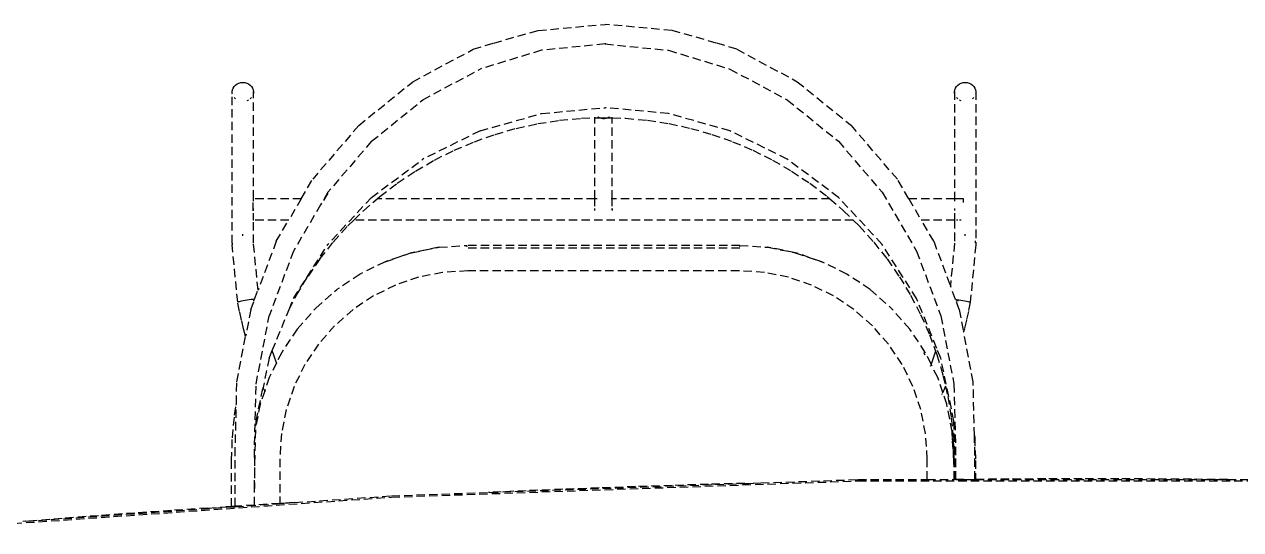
# Model space of a CAD drawing. Header units: millimetres. Extents: x 0 to 460473, y -68369 to 85219.
# Drawn here: x 226635 to 227544, y -37973 to -37595 of the extents above; entities that cross this region are included whole.
import ezdxf

# ---------------------------------------------------------------- set-up
doc = ezdxf.new("R2010")
doc.units = ezdxf.units.MM
doc.header["$LTSCALE"] = 50
doc.linetypes.add('HIDDEN2', pattern=[0.1875, 0.125, -0.0625])
doc.layers.add('hid', color=8, linetype='HIDDEN2')

msp = doc.modelspace()

# ---------------------------------------------------------------- linework, layer by layer
at = {"layer": 'hid'}
for p, q in [((227018.65925525, -37600.0353791), (227068.73270463, -37595.4323781)), ((227118.80615401, -37600.0353791), (227068.73270463, -37595.4323781)), ((226985.57915286, -37609.36513053), (227018.65925525, -37600.0353791)), ((227151.8862564, -37609.36513053), (227118.80615401, -37600.0353791)), ((226925.05359359, -37638.23343977), (226970.23468929, -37614.0636509)), ((226970.23468929, -37614.0636509), (226985.57915286, -37609.36513053)), ((227068.73270463, -37610.05452344), (227021.26847626, -37614.79155371)), ((227068.73270463, -37609.36513053), (227068.73270463, -37610.05452344)), ((227068.73270463, -37610.05452344), (227116.196933, -37614.79155371)), ((227167.23071998, -37614.0636509), (227151.8862564, -37609.36513053)), ((227167.23071998, -37614.0636509), (227212.41181568, -37638.23343977)), ((227021.26847626, -37614.79155371), (226975.3672115, -37628.84665745)), ((227116.196933, -37614.79155371), (227162.09819777, -37628.84665745)), ((226932.54040666, -37651.75700999), (226975.3672115, -37628.84665745)), ((227162.09819777, -37628.84665745), (227204.9250026, -37651.75700999)), ((226790.69412237, -37642.97624264), (226791.45457072, -37641.80128074)), ((226791.45457072, -37641.80128074), (226792.45054624, -37640.77593327)), ((226792.45054624, -37640.77593327), (226793.6460518, -37639.93725896)), ((226793.6460518, -37639.93725896), (226794.99787869, -37639.31556969)), ((226794.99787869, -37639.31556969), (226796.45716838, -37638.93333492)), ((226796.45716838, -37638.93333492), (226797.97117834, -37638.80436961)), ((226797.97117834, -37638.80436961), (226799.48518829, -37638.93333492)), ((226799.48518829, -37638.93333492), (226800.94447798, -37639.31556969)), ((226800.94447798, -37639.31556969), (226802.29630487, -37639.93725896)), ((226802.29630487, -37639.93725896), (226803.49181043, -37640.77593327)), ((226803.49181043, -37640.77593327), (226804.48778595, -37641.80128074)), ((226804.48778595, -37641.80128074), (226805.2482343, -37642.97624264)), ((226884.60374981, -37670.94937731), (226925.05359359, -37638.23343977)), ((227212.41181568, -37638.23343977), (227252.86165945, -37670.94937731)), ((227330.69412239, -37642.97624264), (227331.45457074, -37641.80128074)), ((227331.45457074, -37641.80128074), (227332.45054626, -37640.77593327)), ((227332.45054626, -37640.77593327), (227333.64605182, -37639.93725896)), ((227333.64605182, -37639.93725896), (227334.99787871, -37639.31556969)), ((227334.99787871, -37639.31556969), (227336.4571684, -37638.93333492)), ((227336.4571684, -37638.93333492), (227337.97117836, -37638.80436961)), ((227337.97117836, -37638.80436961), (227339.48518831, -37638.93333492)), ((227339.48518831, -37638.93333492), (227340.944478, -37639.31556969)), ((227340.944478, -37639.31556969), (227342.2963049, -37639.93725896)), ((227342.2963049, -37639.93725896), (227343.49181045, -37640.77593327)), ((227343.49181045, -37640.77593327), (227344.48778597, -37641.80128074)), ((227344.48778597, -37641.80128074), (227345.24823432, -37642.97624264)), ((226789.98023962, -37645.60127238), (226790.19668579, -37644.25835279)), ((226790.0526068, -37646.95646481), (226789.98023962, -37645.60127238)), ((226789.98023962, -37758.82540548), (226789.98023962, -37645.60127238)), ((226790.19668579, -37647.48625997), (226790.0526068, -37646.95646481)), ((226790.19668579, -37644.25835279), (226790.69412237, -37642.97624264)), ((226791.92518174, -37650.61423304), (226791.45457072, -37650.02468865)), ((226792.45054624, -37651.06109562), (226791.92518174, -37650.61423304)), ((226804.01717493, -37650.61423304), (226803.49181043, -37651.06109562)), ((226804.48778595, -37650.02468865), (226804.01717493, -37650.61423304)), ((226805.2482343, -37642.97624264), (226805.74567088, -37644.25835279)), ((226805.74567088, -37644.25835279), (226805.96211705, -37645.60127238)), ((226805.88974987, -37646.95646481), (226805.74567088, -37647.48625997)), ((226805.96211705, -37645.60127238), (226805.88974987, -37646.95646481)), ((226805.96211705, -37725.62891551), (226805.96211705, -37645.60127238)), ((227329.98023964, -37645.60127238), (227330.19668581, -37644.25835279)), ((227330.05260682, -37646.95646481), (227329.98023964, -37645.60127238)), ((227329.98023964, -37645.60127238), (227329.98023964, -37725.62891551)), ((227330.19668581, -37647.48625997), (227330.05260682, -37646.95646481)), ((227330.19668581, -37644.25835279), (227330.69412239, -37642.97624264)), ((227331.92518176, -37650.61423304), (227331.45457074, -37650.02468865)), ((227332.45054626, -37651.06109562), (227331.92518176, -37650.61423304)), ((227344.01717495, -37650.61423304), (227343.49181045, -37651.06109562)), ((227344.48778597, -37650.02468865), (227344.01717495, -37650.61423304)), ((227345.24823432, -37642.97624264), (227345.7456709, -37644.25835279)), ((227345.7456709, -37644.25835279), (227345.96211707, -37645.60127238)), ((227345.88974989, -37646.95646481), (227345.7456709, -37647.48625997)), ((227345.96211707, -37645.60127238), (227345.88974989, -37646.95646481)), ((227345.96211707, -37645.60127238), (227345.96211707, -37758.82540548)), ((226801.63699051, -37652.2839865), (226800.94447798, -37652.53130103)), ((226802.29630487, -37651.9060073), (226801.63699051, -37652.2839865)), ((226894.19831826, -37682.76818957), (226932.54040666, -37651.75700999)), ((227021.26847626, -37662.03089955), (227068.73270463, -37657.66775115)), ((227116.196933, -37662.03089955), (227068.73270463, -37657.66775115)), ((227204.9250026, -37651.75700999), (227243.267091, -37682.76818957)), ((227334.30536618, -37652.2839865), (227333.64605182, -37651.9060073)), ((227334.99787871, -37652.53130103), (227334.30536618, -37652.2839865)), ((226975.3672115, -37674.97666936), (227021.26847626, -37662.03089955)), ((227018.4667606, -37669.58075261), (227034.73715164, -37667.05866205)), ((227034.73715164, -37667.05866205), (227051.1372465, -37665.54141527)), ((227051.1372465, -37665.54141527), (227061.2070547, -37665.23169891)), ((227061.20705162, -37725.62891551), (227061.2070547, -37665.23169891)), ((227061.2070547, -37665.23169891), (227061.20705473, -37664.6458055)), ((227061.2070547, -37665.23169891), (227064.26888412, -37665.13752644)), ((227063.68165928, -37664.77660443), (227063.46216232, -37664.57644532)), ((227064.26888412, -37665.13752644), (227063.68165928, -37664.77660443)), ((227064.26888412, -37665.13752644), (227067.60232148, -37665.03500015)), ((227064.7212203, -37665.41554276), (227064.26888412, -37665.13752644)), ((227065.86843107, -37665.85477964), (227064.7212203, -37665.41554276)), ((227067.08182841, -37666.07843992), (227065.86843107, -37665.85477964)), ((227068.31755698, -37666.07843993), (227067.08182841, -37666.07843992)), ((227067.60232148, -37665.03500015), (227071.12122046, -37665.14323067)), ((227069.53095431, -37665.85477966), (227068.31755698, -37666.07843993)), ((227070.67816508, -37665.41554278), (227069.53095431, -37665.85477966)), ((227071.12122046, -37665.14323067), (227070.67816508, -37665.41554278)), ((227071.7177261, -37664.77660446), (227071.12122046, -37665.14323067)), ((227071.12122046, -37665.14323067), (227074.19233011, -37665.23768857)), ((227071.93086906, -37664.58223957), (227071.7177261, -37664.77660446)), ((227074.19232703, -37725.62891551), (227074.19233011, -37665.23768857)), ((227074.19233011, -37665.23768857), (227074.19233014, -37664.65179516)), ((227074.19233011, -37665.23768857), (227084.06739646, -37665.54141527)), ((227084.06739646, -37665.54141527), (227100.46749132, -37667.05866205)), ((227100.46749132, -37667.05866205), (227116.73788236, -37669.58075261)), ((227162.09819777, -37674.97666936), (227116.196933, -37662.03089955)), ((226884.60374981, -37670.94937731), (226850.21714282, -37711.13415075)), ((226975.3672115, -37674.97666936), (226932.54040666, -37696.07876548)), ((226971.07185146, -37683.05697443), (226986.57117185, -37677.59572451)), ((226986.57117185, -37677.59572451), (227002.39028517, -37673.0977334)), ((227002.39028517, -37673.0977334), (227018.4667606, -37669.58075261)), ((227116.73788236, -37669.58075261), (227132.81435779, -37673.0977334)), ((227132.81435779, -37673.0977334), (227148.63347111, -37677.59572451)), ((227148.63347111, -37677.59572451), (227164.1327915, -37683.05697443)), ((227204.9250026, -37696.07876548), (227162.09819777, -37674.97666936)), ((227287.24826645, -37711.13415075), (227252.86165945, -37670.94937731)), ((226894.19831826, -37682.76818957), (226861.60352427, -37720.85901988)), ((226955.95349274, -37689.45993009), (226971.07185146, -37683.05697443)), ((227164.1327915, -37683.05697443), (227179.25115022, -37689.45993009)), ((227243.267091, -37682.76818957), (227275.861885, -37720.85901988)), ((226894.19831826, -37724.64231076), (226932.54040666, -37696.07876548)), ((226941.27576093, -37696.77932196), (226955.95349274, -37689.45993009)), ((227179.25115022, -37689.45993009), (227193.92888203, -37696.77932196)), ((227243.267091, -37724.64231076), (227204.9250026, -37696.07876548)), ((226913.47191572, -37714.04836637), (226927.09658235, -37704.98626373)), ((226927.09658235, -37704.98626373), (226941.27576093, -37696.77932196)), ((227193.92888203, -37696.77932196), (227208.10806061, -37704.98626373)), ((227208.10806061, -37704.98626373), (227221.73272724, -37714.04836637)), ((226841.7102407, -37725.62891551), (226850.21714282, -37711.13415075)), ((226900.4555314, -37723.92986589), (226913.47191572, -37714.04836637)), ((227221.73272724, -37714.04836637), (227234.74911156, -37723.92986589)), ((227295.75516857, -37725.62891551), (227287.24826645, -37711.13415075)), ((226861.60352427, -37720.85901988), (226856.14859628, -37730.15357821)), ((226861.60352427, -37721.59261596), (226856.14859628, -37730.15357821)), ((227275.861885, -37720.85901988), (227301.63606098, -37764.77519672)), ((226805.96211705, -37725.62891551), (226805.60969704, -37725.62891551)), ((226805.60969704, -37734.64840549), (226805.60969704, -37725.62891551)), ((226805.96211705, -37725.70128269), (226805.96211705, -37725.62891551)), ((226841.7102407, -37725.62891551), (226805.96211705, -37725.62891551)), ((226805.96211705, -37727.57385763), (226805.96211705, -37726.05984768)), ((226805.96211705, -37734.38030257), (226805.96211705, -37732.85940588)), ((226841.7102407, -37725.62891551), (226832.33055988, -37741.61079294)), ((226856.14859628, -37730.15357821), (226835.82934829, -37764.77519672)), ((226894.19831826, -37724.64231076), (226861.60352427, -37759.72672777)), ((226888.09879909, -37734.59176452), (226898.48639794, -37725.62891551)), ((226898.48639794, -37725.62891551), (226900.4555314, -37723.92986589)), ((227061.20705162, -37725.62891551), (226898.48639794, -37725.62891551)), ((227061.20705119, -37734.05544871), (227061.20705125, -37732.85940588)), ((227061.20705134, -37731.0871514), (227061.20705162, -37725.62891551)), ((227061.26585001, -37725.62891551), (227061.20705162, -37725.62891551)), ((227062.78731731, -37725.62891551), (227061.55718412, -37725.62891551)), ((227074.19232703, -37725.62891551), (227073.32885462, -37725.62891551)), ((227074.00696247, -37732.85940588), (227074.01646409, -37732.8856613)), ((227074.01646409, -37732.8856613), (227074.1923266, -37734.05544877)), ((227074.1923266, -37734.05544877), (227074.19232666, -37732.85940588)), ((227074.19232675, -37731.0871514), (227074.19232703, -37725.62891551)), ((227236.71824502, -37725.62891551), (227074.19232703, -37725.62891551)), ((227234.74911156, -37723.92986589), (227236.71824502, -37725.62891551)), ((227236.71824502, -37725.62891551), (227247.10584387, -37734.59176452)), ((227236.81009093, -37725.62891551), (227236.71824502, -37725.62891551)), ((227275.861885, -37759.72672777), (227243.267091, -37724.64231076)), ((227329.98023964, -37725.62891551), (227295.75516857, -37725.62891551)), ((227295.75516857, -37725.62891551), (227305.13484938, -37741.61079294)), ((227329.98023964, -37725.62891551), (227329.98023964, -37725.70128269)), ((227336.60969706, -37725.62891551), (227329.98023964, -37725.62891551)), ((227329.98023964, -37726.05984768), (227329.98023964, -37727.57385763)), ((227329.98023964, -37732.85940588), (227329.98023964, -37734.38030257)), ((227336.60969706, -37728.40221048), (227336.60969706, -37725.62891551)), ((226805.96211705, -37741.61079294), (226805.74567088, -37741.61079294)), ((226805.96211705, -37741.61079294), (226805.96211705, -37736.39232223)), ((226805.96211705, -37758.73376318), (226805.96211705, -37741.61079294)), ((226832.33055988, -37741.61079294), (226805.96211705, -37741.61079294)), ((226823.02609936, -37757.4645038), (226832.33055988, -37741.61079294)), ((226876.45048518, -37745.99198463), (226880.92702121, -37741.61079294)), ((226880.92702121, -37741.61079294), (226880.86363841, -37741.61079294)), ((226880.92702121, -37741.61079294), (226888.09879909, -37734.59176452)), ((227254.27762175, -37741.61079294), (226880.92702121, -37741.61079294)), ((227061.20705119, -37734.05544871), (227061.2658496, -37733.66433837)), ((227061.22323181, -37734.38030257), (227061.20705119, -37734.05544871)), ((227074.1923266, -37734.05544877), (227074.17614598, -37734.38030257)), ((227247.10584387, -37734.59176452), (227254.27762175, -37741.61079294)), ((227254.27762175, -37741.61079294), (227258.75415778, -37745.99198463)), ((227254.34100455, -37741.61079294), (227254.27762175, -37741.61079294)), ((227329.98023964, -37741.61079294), (227305.13484938, -37741.61079294)), ((227314.43930991, -37757.4645038), (227305.13484938, -37741.61079294)), ((227329.98023964, -37736.39232223), (227329.98023964, -37741.61079294)), ((227329.98023964, -37741.61079294), (227329.98023964, -37758.73376318)), ((227330.19668581, -37741.61079294), (227329.98023964, -37741.61079294)), ((227332.45054626, -37741.61079294), (227331.45457074, -37741.61079294)), ((227334.99787871, -37741.61079294), (227333.64605182, -37741.61079294)), ((226865.55656023, -37758.08553475), (226876.45048518, -37745.99198463)), ((227258.75415778, -37745.99198463), (227269.64808273, -37758.08553475)), ((226789.98023962, -37758.82540548), (226790.0526068, -37760.17196443)), ((226794.18610301, -37802.94492124), (226790.0526068, -37760.17196443)), ((226797.97117834, -37753.24282668), (226797.97117834, -37752.02390112)), ((226809.36186314, -37793.91442289), (226805.96211705, -37758.73376318)), ((226823.02609936, -37757.4645038), (226809.36186314, -37793.91442289)), ((226835.82934829, -37800.17671138), (226861.60352427, -37759.72672777)), ((226855.6356251, -37770.58723644), (226865.55656023, -37758.08553475)), ((227269.64808273, -37758.08553475), (227279.56901786, -37770.58723644)), ((227301.63606098, -37800.17671138), (227275.861885, -37759.72672777)), ((227314.43930991, -37757.4645038), (227326.89265968, -37790.68433287)), ((227329.98023964, -37758.73376318), (227326.89265968, -37790.68433287)), ((227337.97117836, -37753.24282668), (227337.97117836, -37752.02390112)), ((227345.88974989, -37760.17196443), (227341.75625368, -37802.94492124)), ((227345.60969706, -37758.59364319), (227345.60969706, -37757.14027087)), ((227345.96211707, -37758.82540548), (227345.88974989, -37760.17196443)), ((226835.82934829, -37764.77519672), (226817.72451577, -37813.0705913)), ((226924.18389869, -37765.97884038), (226904.36559673, -37772.69740555)), ((226904.38201898, -37772.66995807), (226924.1950055, -37765.95319488)), ((226944.71075515, -37761.90116112), (226924.18389869, -37765.97884038)), ((226924.1950055, -37765.95319488), (226944.71075515, -37761.90116112)), ((226944.71075515, -37761.90116112), (226965.59800933, -37760.53413798)), ((226965.59494591, -37761.66553487), (226965.59494591, -37761.26691976)), ((227169.59188249, -37760.53413798), (226965.59800933, -37760.53413798)), ((227169.51133747, -37762.58425994), (226965.67855434, -37762.58425994)), ((227169.59188249, -37760.53413798), (227190.47913666, -37761.90116112)), ((227169.59494591, -37761.66553487), (227169.59494591, -37761.26691976)), ((227211.00599312, -37765.97884038), (227190.47913666, -37761.90116112)), ((227190.47913666, -37761.90116112), (227210.99488632, -37765.95319488)), ((227210.99488632, -37765.95319488), (227230.79216715, -37772.68651392)), ((227230.79216715, -37772.68651392), (227211.00599312, -37765.97884038)), ((227301.63606098, -37764.77519672), (227319.74089349, -37813.0705913)), ((226855.6356251, -37770.58723644), (226846.38397592, -37783.9106775)), ((226904.36559673, -37772.69740555), (226885.61640262, -37781.91197317)), ((226904.36559673, -37772.69740555), (226904.38201898, -37772.66995807)), ((227249.59494591, -37781.9419001), (227230.79216715, -37772.68651392)), ((227279.56901786, -37770.58723644), (227288.82066704, -37783.9106775)), ((226838.00537448, -37797.77637091), (226846.38397592, -37783.9106775)), ((226885.59494591, -37781.9419001), (226868.23322994, -37793.52738098)), ((226885.61640262, -37781.91197317), (226885.59494591, -37781.9419001)), ((226929.3713864, -37784.28830228), (226912.03568763, -37790.16524482)), ((226947.32688032, -37780.7214266), (226929.3713864, -37784.28830228)), ((226966.24967812, -37779.48279099), (226947.32688032, -37780.7214266)), ((227168.9402137, -37779.48279099), (226966.24967812, -37779.48279099)), ((227187.86301149, -37780.7214266), (227168.9402137, -37779.48279099)), ((227205.81850541, -37784.28830228), (227187.86301149, -37780.7214266)), ((227223.15420419, -37790.16524482), (227205.81850541, -37784.28830228)), ((227266.95666188, -37793.52738098), (227249.59494591, -37781.9419001)), ((227288.82066704, -37783.9106775), (227297.19926848, -37797.77637091)), ((226806.83590027, -37800.652534), (226809.36186314, -37793.91442289)), ((226852.48820529, -37807.2987233), (226868.23322994, -37793.52738098)), ((226912.03568763, -37790.16524482), (226895.61640262, -37798.2516981)), ((227239.5734892, -37798.2516981), (227223.15420419, -37790.16524482)), ((227266.95666188, -37793.52738098), (227282.70168653, -37807.2987233)), ((227330.69573136, -37800.82918493), (227326.89265968, -37790.68433287)), ((226794.23397557, -37802.84259097), (226794.18610301, -37802.94492124)), ((226795.56604625, -37809.82243437), (226794.18610301, -37802.94492124)), ((226794.56583036, -37802.70081188), (226794.23397557, -37802.84259097)), ((226795.16967329, -37802.52470824), (226794.56583036, -37802.70081188)), ((226796.0236799, -37802.3206449), (226795.16967329, -37802.52470824)), ((226797.09698417, -37802.09599723), (226796.0236799, -37802.3206449)), ((226798.35079409, -37801.85888459), (226797.09698417, -37802.09599723)), ((226799.73979369, -37801.61787685), (226798.35079409, -37801.85888459)), ((226801.21378092, -37801.38168465), (226799.73979369, -37801.61787685)), ((226802.71948204, -37801.15884459), (226801.21378092, -37801.38168465)), ((226804.20247707, -37800.95741071), (226802.71948204, -37801.15884459)), ((226803.92600134, -37808.41481057), (226806.47846914, -37801.52375795)), ((226805.60916673, -37800.78466333), (226804.20247707, -37800.95741071)), ((226806.83590027, -37800.652534), (226805.60916673, -37800.78466333)), ((226805.7827183, -37801.64962879), (226806.47846914, -37801.52375795)), ((226806.47846914, -37801.52375795), (226806.83590027, -37800.652534)), ((226806.47846914, -37801.52375795), (226806.511776, -37801.517149)), ((226832.51076372, -37808.33047132), (226838.00537448, -37797.77637091)), ((226832.51076372, -37808.33047132), (226835.82934829, -37800.17671138)), ((226895.61640262, -37798.2516981), (226880.39446988, -37808.40930067)), ((227254.79542194, -37808.40930067), (227239.5734892, -37798.2516981)), ((227297.19926848, -37797.77637091), (227304.67175567, -37812.1295951)), ((227316.6325364, -37837.02304093), (227301.63606098, -37800.17671138)), ((227330.69573136, -37800.82918493), (227331.73987962, -37800.95741071)), ((227333.53940793, -37808.41481057), (227330.69573136, -37800.82918493)), ((227332.22930776, -37802.00359084), (227331.55259955, -37801.89079775)), ((227331.73987962, -37800.95741071), (227333.22287466, -37801.15884459)), ((227333.02867147, -37802.12673584), (227332.22930776, -37802.00359084)), ((227333.22287466, -37801.15884459), (227334.72857577, -37801.38168465)), ((227334.72857577, -37801.38168465), (227336.202563, -37801.61787685)), ((227336.202563, -37801.61787685), (227337.5915626, -37801.85888459)), ((227337.5915626, -37801.85888459), (227338.84537252, -37802.09599723)), ((227338.84537252, -37802.09599723), (227339.91867679, -37802.3206449)), ((227339.91867679, -37802.3206449), (227340.7726834, -37802.52470824)), ((227341.75625368, -37802.94492124), (227340.37631044, -37809.82243437)), ((227340.7726834, -37802.52470824), (227341.37652633, -37802.70081188)), ((227341.37652633, -37802.70081188), (227341.70838112, -37802.84259097)), ((227341.75625368, -37802.94492124), (227341.68425423, -37802.96283725)), ((227341.70838112, -37802.84259097), (227341.75625368, -37802.94492124)), ((226797.0195617, -37816.35946672), (226795.56604625, -37809.82243437)), ((226803.92600134, -37808.41481057), (226800.07933856, -37828.38612983)), ((226807.88520612, -37864.15487032), (226817.72451577, -37813.0705913)), ((226819.9936354, -37839.08504678), (226832.51076372, -37808.33047132)), ((226838.65841146, -37823.05003649), (226852.48820529, -37807.2987233)), ((226880.39446988, -37808.40930067), (226866.63034091, -37820.46425312)), ((227268.55955091, -37820.46425312), (227254.79542194, -37808.40930067)), ((227296.53148036, -37823.05003649), (227282.70168653, -37807.2987233)), ((227304.67175567, -37812.1295951), (227311.2086381, -37826.91370447)), ((227319.74089349, -37813.0705913), (227329.58020315, -37864.15487032)), ((227333.53940793, -37808.41481057), (227336.74694878, -37825.06790084)), ((227340.37631044, -37809.82243437), (227338.92279499, -37816.35946672)), ((226798.6085804, -37822.86498134), (226797.0195617, -37816.35946672)), ((226800.07933856, -37828.38612983), (226798.6085804, -37822.86498134)), ((226838.65841146, -37823.05003649), (226827.0308813, -37840.42899389)), ((226866.63034091, -37820.46425312), (226854.55952377, -37834.21029188)), ((227280.63036805, -37834.21029188), (227268.55955091, -37820.46425312)), ((227308.15901051, -37840.42899389), (227296.53148036, -37823.05003649)), ((227337.33377629, -37822.86498134), (227336.74694878, -37825.06790084)), ((227338.92279499, -37816.35946672), (227337.33377629, -37822.86498134)), ((226793.54580153, -37862.30731335), (226800.07933856, -37828.38612983)), ((227311.2086381, -37826.91370447), (227315.82360715, -37839.45925541)), ((227343.91960773, -37862.30731335), (227336.74694878, -37825.06790084)), ((226817.72451577, -37844.66027211), (226819.9936354, -37839.08504678)), ((226821.40453854, -37843.30497035), (226819.9936354, -37839.08504678)), ((226827.0308813, -37840.42899389), (226823.17121848, -37848.24532932)), ((226854.55952377, -37834.21029188), (226844.38855349, -37849.41221841)), ((227290.80133833, -37849.41221841), (227280.63036805, -37834.21029188)), ((227308.1269402, -37842.43118231), (227306.99145491, -37840.73404197)), ((227312.45508951, -37849.12913065), (227308.15901051, -37840.42899389)), ((227315.82360715, -37839.45925541), (227314.53781815, -37843.30497035)), ((227315.82360715, -37839.45925541), (227316.7841177, -37842.07035288)), ((227316.55647492, -37837.26729348), (227316.54534944, -37837.30056907)), ((227316.6325364, -37837.02304093), (227316.55647492, -37837.26729348)), ((227319.74089349, -37844.66027211), (227316.6325364, -37837.02304093)), ((227316.7841177, -37842.07035288), (227321.37619058, -37857.53972397)), ((226817.72451577, -37844.66027211), (226813.15218106, -37866.52552374)), ((226823.17121848, -37848.24532932), (226817.77422071, -37859.17497442)), ((226823.17121848, -37848.24532932), (226821.40453854, -37843.30497035)), ((226823.22359837, -37848.39180492), (226823.17121848, -37848.24532932)), ((226844.38855349, -37849.41221841), (226836.29145818, -37865.80992354)), ((227298.89843363, -37865.80992354), (227290.80133833, -37849.41221841)), ((227312.01265943, -37850.30028546), (227311.80222403, -37850.85230942)), ((227312.39415459, -37849.29952958), (227312.31370613, -37849.51056572)), ((227312.45508951, -37849.12913065), (227312.39415459, -37849.29952958)), ((227314.53781815, -37843.30497035), (227312.45508951, -37849.12913065)), ((227317.41567111, -37859.17497442), (227312.45508951, -37849.12913065)), ((227329.58020315, -37891.71259764), (227319.74089349, -37844.66027211)), ((226817.77422071, -37859.17497442), (226814.32949986, -37869.30945752)), ((226818.24140594, -37857.79343128), (226818.37614763, -37858.14689195)), ((226818.37614763, -37858.14689195), (226818.38986895, -37858.180756)), ((227321.19277827, -37870.28734909), (227317.41567111, -37859.17497442)), ((227321.37619058, -37857.53972397), (227323.19837657, -37865.51808875)), ((226793.1492447, -37878.86751462), (226793.54580153, -37862.30731335)), ((226806.60601341, -37918.8023947), (226807.88520612, -37864.15487032)), ((226807.88520612, -37891.71259764), (226813.15218106, -37866.52552374)), ((226814.32949986, -37869.30945752), (226811.0468137, -37878.96722917)), ((226813.46107713, -37867.2878755), (226813.15218106, -37866.52552374)), ((226814.32949986, -37869.30945752), (226813.46107713, -37867.2878755)), ((226836.29145818, -37865.80992354), (226830.4067814, -37883.12283798)), ((227304.78311041, -37883.12283798), (227298.89843363, -37865.80992354)), ((227322.48127957, -37867.2878755), (227321.19277827, -37870.28734909)), ((227323.19837657, -37865.51808875), (227322.48127957, -37867.2878755)), ((227323.19837657, -37865.51808875), (227324.96673394, -37873.26076719)), ((227329.58020315, -37864.15487032), (227330.85939586, -37918.8023947)), ((227344.88204595, -37902.49870358), (227343.91960773, -37862.30731335)), ((226814.68093031, -37870.12754468), (226814.51811618, -37869.74853329)), ((227320.62954704, -37871.59848259), (227320.36966657, -37872.20345258)), ((227321.11729222, -37870.4630714), (227320.84134782, -37871.10543624)), ((227324.14307811, -37878.96722917), (227321.19277827, -37870.28734909)), ((227324.96673394, -37873.26076719), (227327.54157755, -37889.17143878)), ((226790.15586901, -37904.224935), (226791.79938306, -37887.20868343)), ((226791.79938306, -37887.20868343), (226793.1492447, -37878.86751462)), ((226792.22731261, -37917.36736998), (226793.1492447, -37878.86751462)), ((226811.0468137, -37878.96722917), (226807.79407829, -37895.29834209)), ((226830.4067814, -37883.12283798), (226826.8352116, -37901.05473297)), ((227308.35468021, -37901.05473297), (227304.78311041, -37883.12283798)), ((227328.22612373, -37899.46710715), (227324.14307811, -37878.96722917)), ((226806.60601341, -37942.04693056), (226807.79407829, -37895.29834209)), ((226807.79407829, -37895.29834209), (226807.88520612, -37891.71259764)), ((227327.54157755, -37889.17143878), (227329.09055967, -37905.20894657)), ((227330.6894438, -37935.35956967), (227329.58020315, -37891.71259764)), ((226789.61140478, -37921.18106532), (226790.15586901, -37904.224935)), ((226826.8352116, -37901.05473297), (226825.59494591, -37919.95266051)), ((227309.59494591, -37919.95266051), (227308.35468021, -37901.05473297)), ((227328.22612373, -37901.51722911), (227328.18415463, -37901.3065135)), ((227329.5576584, -37919.75570008), (227328.22612373, -37899.46710715)), ((227329.59494591, -37922.37397174), (227328.22612373, -37901.51722911)), ((227329.09055967, -37905.20894657), (227329.5576584, -37919.75570008)), ((227344.88204595, -37902.49870358), (227345.04877395, -37904.224935)), ((227345.23809665, -37917.36736998), (227344.88204595, -37902.49870358)), ((227345.04877395, -37904.224935), (227345.59323818, -37921.18106532)), ((226789.60498436, -37955.4939021), (226789.61140478, -37921.18106532)), ((226792.22731261, -37955.29636416), (226792.22731261, -37917.36736998)), ((226806.60601341, -37918.8023947), (226806.60601341, -37942.04693056)), ((226825.59494591, -37919.95266051), (226825.59494591, -37953.21746812)), ((227309.59494591, -37935.35956967), (227309.59494591, -37919.95266051)), ((227329.59494591, -37920.32384979), (227329.5576584, -37919.75570008)), ((227329.59494591, -37920.32384979), (227329.59494591, -37920.91693673)), ((227329.59494591, -37920.91693673), (227329.61140699, -37921.42958049)), ((227329.61140699, -37921.42958049), (227329.59494591, -37922.37397174)), ((227329.61401348, -37935.35956967), (227329.59494591, -37922.37397174)), ((227330.85939586, -37935.35956967), (227330.85939586, -37918.8023947)), ((227345.23809665, -37935.21980913), (227345.23809665, -37917.36736998)), ((227345.59323818, -37921.18106532), (227345.59586446, -37935.21676892)), ((226806.60601341, -37954.38699374), (226806.60601341, -37942.04693056)), ((226909.17515164, -37948.49970233), (227257.83723939, -37936.35941824)), ((226982.6825078, -37944.92903399), (227185.27494854, -37937.88555569)), ((227064.38559855, -37941.59470169), (227037.14824625, -37942.632088)), ((227091.62567098, -37940.63138187), (227064.38559855, -37941.59470169)), ((227118.8682621, -37939.74213506), (227091.62567098, -37940.63138187)), ((227146.11317048, -37938.92696775), (227118.8682621, -37939.74213506)), ((227173.36019466, -37938.18588645), (227146.11317048, -37938.92696775)), ((227173.36019466, -37938.18588645), (227185.27494854, -37937.88555569)), ((227185.27494854, -37937.88555569), (227257.81983749, -37935.35956967)), ((227257.81983749, -37935.35956967), (227309.59494591, -37935.35956967)), ((227257.83723939, -37936.35941824), (227606.71062321, -37936.35941824)), ((227309.59494591, -37935.35956967), (227329.61401348, -37935.35956967)), ((227330.6894438, -37935.35956967), (227329.61401348, -37935.35956967)), ((227330.85939586, -37935.35956967), (227330.6894438, -37935.35956967)), ((227336.87548997, -37935.29550456), (227330.85939586, -37935.35956967)), ((227330.85939586, -37935.35956967), (227345.23809665, -37935.35956967)), ((227336.87548997, -37935.29550456), (227345.23809665, -37935.21980913)), ((227345.59586446, -37935.21676892), (227345.23809665, -37935.21980913)), ((227345.23809665, -37935.35956967), (227345.23809665, -37935.21980913)), ((227345.23809665, -37935.35956967), (227345.59589118, -37935.35956967)), ((227370.94581852, -37935.02914682), (227345.59586446, -37935.21676892)), ((227345.59586446, -37935.21676892), (227345.59589118, -37935.35956967)), ((227345.59589118, -37935.35956967), (227534.17149269, -37935.35956967)), ((227398.20261043, -37934.89944002), (227370.94581852, -37935.02914682)), ((227425.4596543, -37934.84385066), (227398.20261043, -37934.89944002)), ((227452.71674862, -37934.86238069), (227425.4596543, -37934.84385066)), ((227479.97369184, -37934.95502926), (227452.71674862, -37934.86238069)), ((227507.2302824, -37935.12179413), (227479.97369184, -37934.95502926)), ((227534.17149269, -37935.35956967), (227507.2302824, -37935.12179413)), ((227534.17149269, -37935.35956967), (227553.60875178, -37935.35956967)), ((226561.14669612, -37972.7655649), (226909.17515164, -37948.49970233)), ((226792.22731261, -37950.40020829), (226792.22731261, -37950.34579625)), ((226836.69621113, -37952.55093271), (226909.122967, -37947.50106487)), ((226909.122967, -37947.50106487), (226981.65396462, -37944.97556254)), ((226982.6825078, -37944.92903399), (226981.65396462, -37944.97556254)), ((227009.91381552, -37943.7435343), (226982.6825078, -37944.92903399)), ((227037.14824625, -37942.632088), (227009.91381552, -37943.7435343)), ((226635.84382319, -37966.53071232), (226789.60492591, -37955.80626394)), ((226744.57254708, -37958.45939437), (226717.38223618, -37960.36634804)), ((226771.76794297, -37956.62638291), (226744.57254708, -37958.45939437)), ((226771.76794297, -37956.62638291), (226785.36748498, -37955.73761023)), ((226789.60498436, -37955.4939021), (226785.36748498, -37955.73761023)), ((226789.60492591, -37955.80626394), (226792.22731261, -37955.61159445)), ((226789.60492591, -37955.80626394), (226789.60494052, -37955.72817953)), ((226789.60495514, -37955.65009109), (226789.60496975, -37955.57199862)), ((226792.167706, -37955.30015792), (226789.60498436, -37955.4939021)), ((226792.22731261, -37955.29636416), (226792.167706, -37955.30015792)), ((226792.22731261, -37955.61159445), (226825.59494591, -37953.32495498)), ((226806.60601341, -37954.38699374), (226792.22731261, -37955.29636416)), ((226792.22731261, -37955.45363118), (226792.22731261, -37955.37464343)), ((226792.22731261, -37955.61159445), (226792.22731261, -37955.53261485)), ((226825.59494591, -37953.21746812), (226806.60601341, -37954.38699374)), ((226806.60601341, -37954.4603162), (226806.60601341, -37954.54421021)), ((226825.59494591, -37953.32495498), (226832.97513434, -37952.77253142)), ((226832.97513434, -37952.77253142), (226825.59494591, -37953.21746812)), ((226825.59494591, -37953.21746812), (226825.59494591, -37953.32495498)), ((226836.69621113, -37952.55093271), (226832.97513434, -37952.77253142)), ((226635.84382319, -37966.53071232), (226633.47908187, -37966.72000094)), ((226663.01767329, -37964.40202149), (226635.84382319, -37966.53071232)), ((226690.19721126, -37962.34722878), (226663.01767329, -37964.40202149)), ((226717.38223618, -37960.36634804), (226690.19721126, -37962.34722878))]:
    msp.add_line(p, q, dxfattribs=at)

doc.saveas('drawing.dxf')
